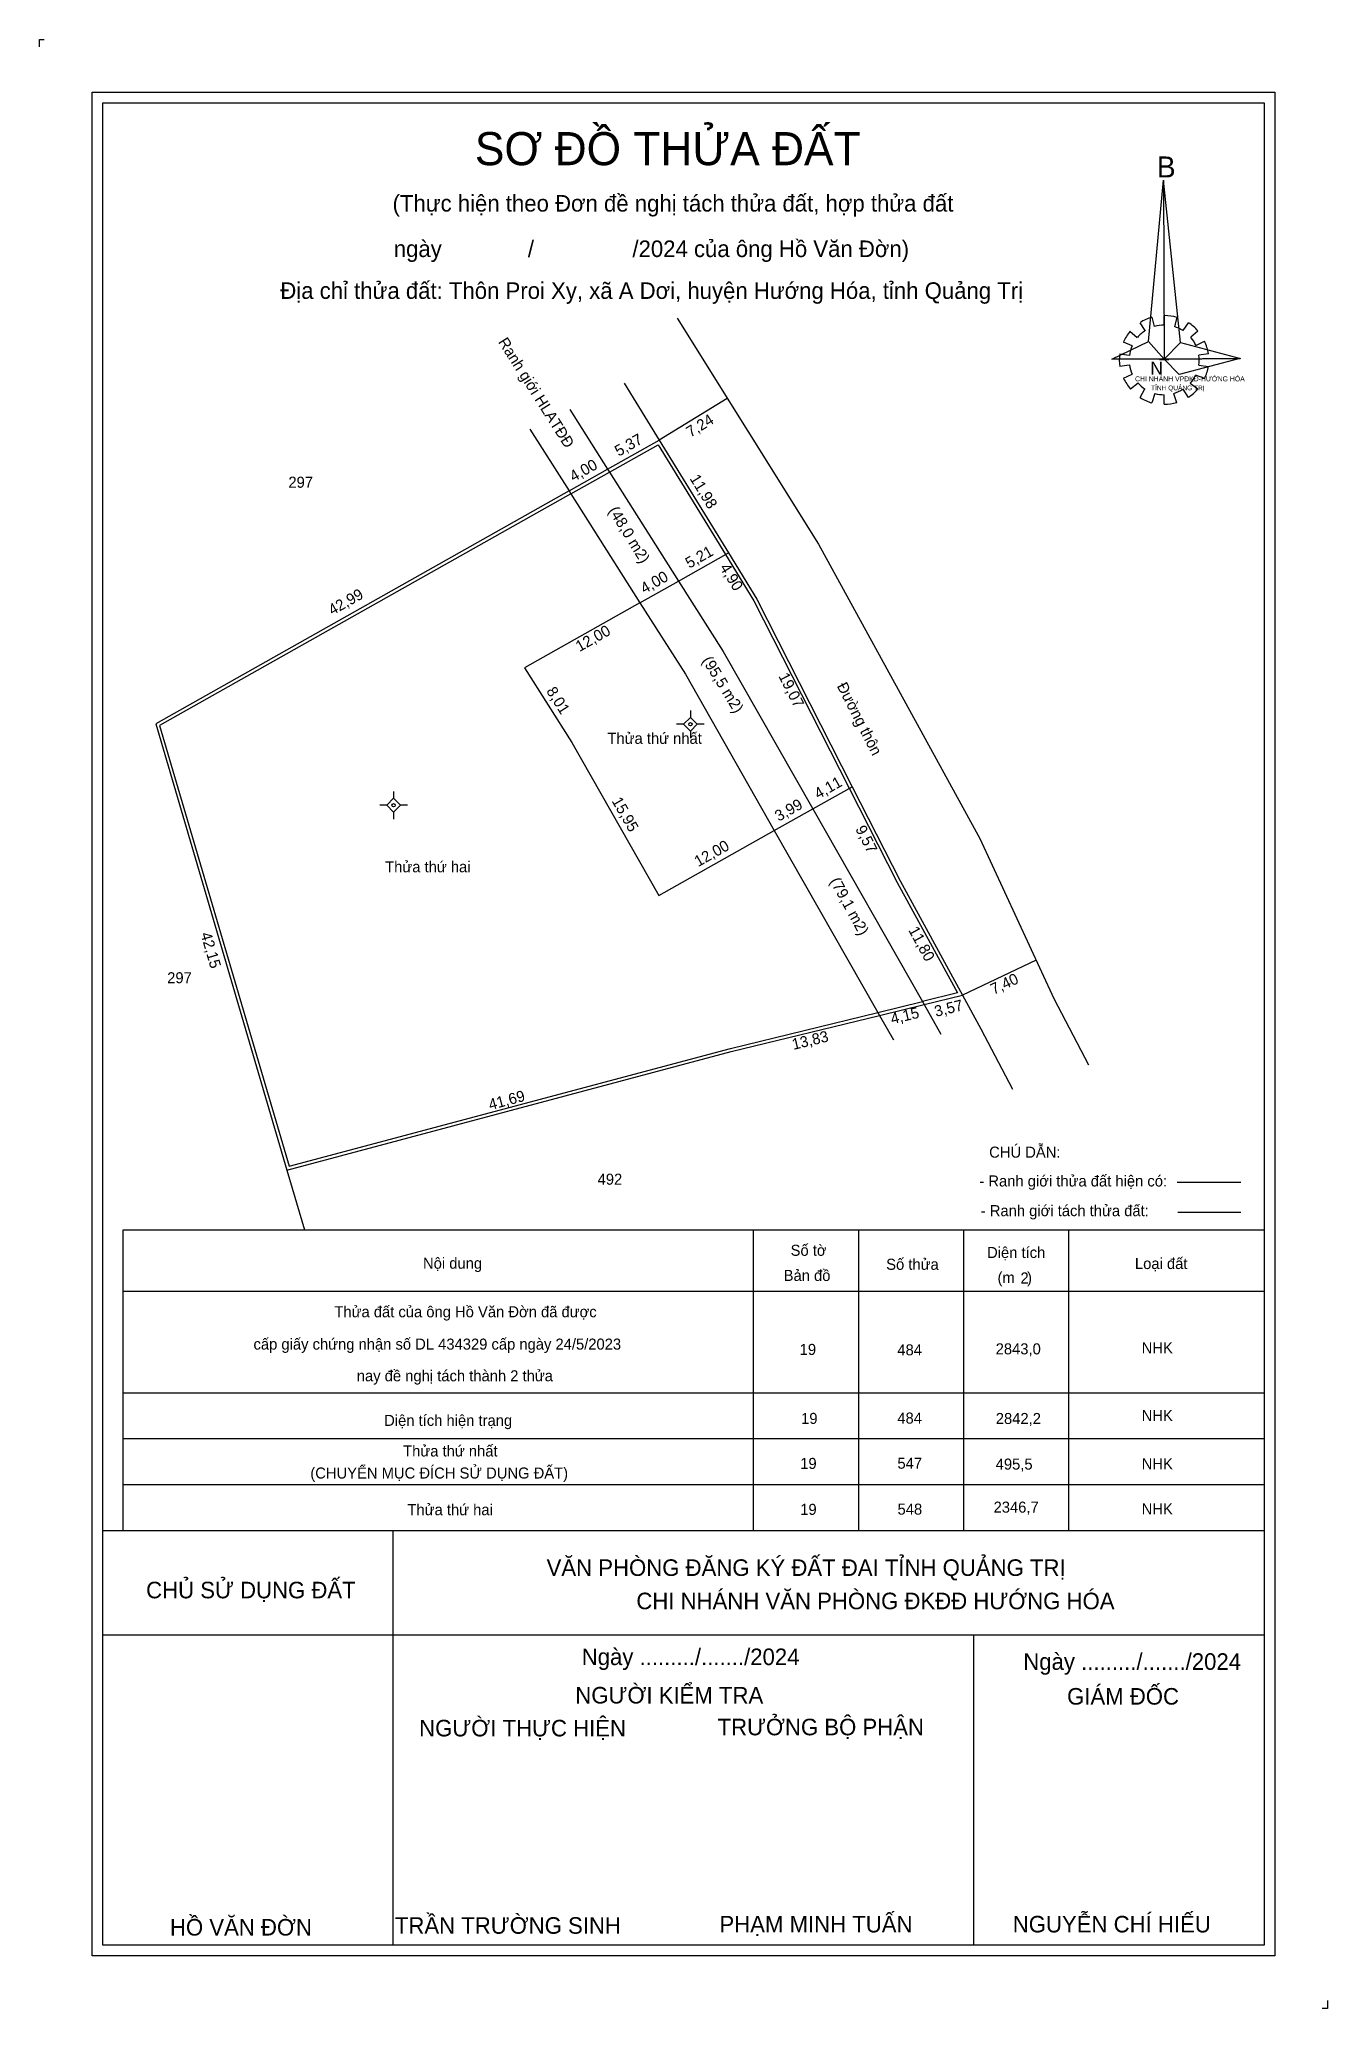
# Model space of a CAD drawing. Extents: x 552539 to 552656, y 1822500 to 1822678.
import ezdxf

# ---------------------------------------------------------------- set-up
doc = ezdxf.new("R2010")
doc.units = 0
for name, color, linetype in [('Level 1', 7, 'Continuous'), ('Level 10', 7, 'Continuous'), ('Level 11', 7, 'Continuous'), ('Level 16', 7, 'Continuous'), ('Level 17', 7, 'Continuous'), ('Level 18', 7, 'Continuous'), ('Level 2', 7, 'Continuous'), ('Level 27', 7, 'Continuous'), ('Level 30', 7, 'Continuous'), ('Level 36', 7, 'Continuous'), ('Level 5', 7, 'Continuous'), ('Level 51', 7, 'Continuous'), ('Level 62', 7, 'Continuous'), ('Level 63', 7, 'Continuous')]:
    doc.layers.add(name, color=color, linetype=linetype)

msp = doc.modelspace()

# ---------------------------------------------------------------- linework, layer by layer
at = {"layer": 'Level 1'}
for p, q in [((552639.66, 1822653.28), (552639.87, 1822652.44)), ((552640.76, 1822652.57), (552640.78, 1822653.45)), ((552641.91, 1822653.28), (552641.7, 1822652.41)), ((552637.66, 1822652.03), (552638.32, 1822651.45)), ((552639.05, 1822652.08), (552638.58, 1822652.79)), ((552642.49, 1822652.08), (552642.96, 1822652.79)), ((552643.82, 1822652.03), (552643.17, 1822651.48)), ((552636.75, 1822649.97), (552637.61, 1822649.84)), ((552637.87, 1822650.71), (552637.09, 1822651.04)), ((552640.34, 1822649.45), (552641.18, 1822649.45)), ((552643.64, 1822650.74), (552644.43, 1822651.12)), ((552644.79, 1822649.97), (552643.9, 1822649.84)), ((552637.61, 1822648.96), (552636.75, 1822648.82)), ((552637.09, 1822647.76), (552637.87, 1822648.14)), ((552644.44, 1822647.74), (552643.62, 1822648.05)), ((552643.9, 1822648.96), (552644.79, 1822648.82)), ((552644.79, 1822649.15), (552644.79, 1822649.15)), ((552644.79, 1822649.15), (552644.79, 1822649.15)), ((552638.4, 1822647.32), (552637.72, 1822646.77)), ((552638.58, 1822646.03), (552639.03, 1822646.8)), ((552639.92, 1822646.39), (552639.66, 1822645.54)), ((552640.76, 1822645.4), (552640.76, 1822646.25)), ((552641.62, 1822646.39), (552641.88, 1822645.57)), ((552642.96, 1822646.03), (552642.49, 1822646.77)), ((552643.12, 1822647.31), (552643.83, 1822646.8))]:
    msp.add_line(p, q, dxfattribs=at)
for points in [[(552640.71, 1822665.71), (552640.76, 1822649.48), (552639.34, 1822651.1)], [(552640.71, 1822665.71), (552640.76, 1822649.48), (552642.25, 1822650.99)], [(552636.04, 1822649.48), (552639.34, 1822651.1), (552640.76, 1822649.48)], [(552647.68, 1822649.54), (552640.76, 1822649.48), (552642.25, 1822650.99)], [(552647.63, 1822649.56), (552642.12, 1822648.09), (552640.76, 1822649.48)]]:
    msp.add_lwpolyline(points, close=True, dxfattribs=at)
for centre, major_axis, start_param, end_param in [((552640.77, 1822649.42), (4.04, 0), 1.84956, 2.139009), ((552640.77, 1822649.42), (4.04, 0), 1.279242, 1.563322), ((552640.77, 1822649.42), (4.04, 0), 2.439582, 2.724002), ((552640.77, 1822649.42), (3.17, 0), 2.133735, 2.444963), ((552640.77, 1822649.42), (3.17, 0), 1.569856, 1.856111), ((552640.77, 1822649.42), (3.17, 0), 1.002709, 1.275562), ((552640.77, 1822649.42), (4.04, 0), 0.710562, 0.996872), ((552640.77, 1822649.42), (3.17, 0), 0.426784, 0.706465), ((552640.74, 1822649.37), (3.39, -2.2), 3.569886, 3.856919), ((552640.77, 1822649.42), (3.17, 0), 2.723685, 3.015158), ((552640.77, 1822649.42), (3.17, 0), 6.135584, 6.416185), ((552640.77, 1822649.42), (4.04, 0), 0.139051, 0.433933), ((552640.77, 1822649.42), (4.04, 0), 3.569886, 3.856919), ((552640.77, 1822649.42), (3.17, 0), 3.2823, 3.561051), ((552640.77, 1822649.42), (3.17, 0), 5.549695, 5.830716), ((552640.77, 1822649.42), (4.04, 0), 5.849798, 6.138396), ((552640.77, 1822649.42), (3.17, 0), 3.860776, 4.132583), ((552640.75, 1822649.4), (4.04, 0), 4.147091, 4.436593), ((552640.77, 1822649.42), (3.17, 0), 4.438547, 4.71314), ((552640.77, 1822649.42), (3.17, 0), 4.990871, 5.284602), ((552640.77, 1822649.42), (4.04, 0), 5.285614, 5.570855), ((552640.77, 1822649.42), (4.04, 0), 4.71301, 4.997611)]:
    msp.add_ellipse(centre, major_axis=major_axis, ratio=0.995001, start_param=start_param, end_param=end_param, dxfattribs=at)
at = {"layer": 'Level 10'}
for p, q in [((552590.34, 1822639.51), (552595.02, 1822642.14)), ((552595.02, 1822642.14), (552601.3, 1822631.93)), ((552586.85, 1822637.55), (552590.34, 1822639.51)), ((552596.76, 1822629.38), (552601.3, 1822631.93)), ((552593.27, 1822627.41), (552596.76, 1822629.38)), ((552608.92, 1822608.74), (552612.5, 1822610.76)), ((552605.44, 1822606.78), (552608.92, 1822608.74)), ((552614.98, 1822590.04), (552619.01, 1822591.02)), ((552619.01, 1822591.02), (552622.48, 1822591.87))]:
    msp.add_line(p, q, dxfattribs=at)
for points in [[(552586.85, 1822637.55), (552549.39, 1822616.45), (552561.26, 1822576.01), (552601.54, 1822586.76), (552614.98, 1822590.04)], [(552601.3, 1822631.93), (552603.86, 1822627.76), (552612.5, 1822610.76)], [(552593.27, 1822627.41), (552582.82, 1822621.53), (552587.09, 1822614.75), (552594.99, 1822600.89), (552605.44, 1822606.78)], [(552612.5, 1822610.76), (552616.84, 1822602.23), (552622.48, 1822591.87)]]:
    msp.add_lwpolyline(points, dxfattribs=at)
at = {"layer": 'Level 11'}
for p, q in [((552597.84, 1822617.66), (552597.84, 1822617.04)), ((552597.21, 1822616.41), (552596.59, 1822616.41)), ((552597.84, 1822617.04), (552597.21, 1822616.41)), ((552597.21, 1822616.41), (552597.84, 1822615.79)), ((552598.46, 1822616.41), (552597.84, 1822617.04)), ((552597.84, 1822615.79), (552598.46, 1822616.41)), ((552597.84, 1822615.79), (552597.84, 1822615.16)), ((552599.09, 1822616.41), (552598.46, 1822616.41)), ((552570.94, 1822610.33), (552570.94, 1822609.71)), ((552570.32, 1822609.08), (552569.69, 1822609.08)), ((552570.94, 1822609.71), (552570.32, 1822609.08)), ((552570.32, 1822609.08), (552570.94, 1822608.46)), ((552571.57, 1822609.08), (552570.94, 1822609.71)), ((552570.94, 1822608.46), (552571.57, 1822609.08)), ((552570.94, 1822608.46), (552570.94, 1822607.83)), ((552572.19, 1822609.08), (552571.57, 1822609.08))]:
    msp.add_line(p, q, dxfattribs=at)
for centre in [(552597.84, 1822616.41), (552570.94, 1822609.08)]:
    msp.add_circle(centre, 0.15, dxfattribs=at)
at = {"layer": 'Level 16'}
msp.add_line((552591.84, 1822647.32), (552595.02, 1822642.14), dxfattribs=at)
for points in [[(552596.63, 1822653.2), (552609.46, 1822632.73), (552624.06, 1822606.05), (552630.78, 1822591.57), (552633.9, 1822585.55)], [(552622.48, 1822591.87), (552624.15, 1822588.81), (552627.02, 1822583.36)]]:
    msp.add_lwpolyline(points, dxfattribs=at)
at = {"layer": 'Level 18'}
for p, q in [((552587.01, 1822637.3), (552590.5, 1822639.26)), ((552614.83, 1822590.31), (552618.86, 1822591.29))]:
    msp.add_line(p, q, dxfattribs=at)
for points in [[(552590.5, 1822639.26), (552594.92, 1822641.74), (552601.03, 1822631.79)], [(552587.01, 1822637.3), (552549.74, 1822616.31), (552561.47, 1822576.38), (552601.47, 1822587.05), (552614.83, 1822590.31)], [(552601.03, 1822631.79), (552603.6, 1822627.61), (552612.24, 1822610.61)], [(552612.24, 1822610.61), (552616.57, 1822602.09), (552622.03, 1822592.07), (552618.86, 1822591.29)]]:
    msp.add_lwpolyline(points, dxfattribs=at)
at = {"layer": 'Level 2'}
for points in [[(552538.85, 1822677.78), (552538.85, 1822678.46), (552539.28, 1822678.46)], [(552655.58, 1822500.78), (552655.58, 1822500.06), (552655.07, 1822500.06)]]:
    msp.add_lwpolyline(points, dxfattribs=at)
at = {"layer": 'Level 27'}
msp.add_line((552561.26, 1822576.01), (552562.86, 1822570.61), dxfattribs=at)
at = {"layer": 'Level 30'}
for p, q in [((552586.9, 1822644.94), (552590.34, 1822639.51)), ((552583.3, 1822643.14), (552586.85, 1822637.55)), ((552619.01, 1822591.02), (552620.53, 1822588.35)), ((552614.98, 1822590.04), (552616.25, 1822587.81))]:
    msp.add_line(p, q, dxfattribs=at)
for points in [[(552590.34, 1822639.51), (552590.5, 1822639.26), (552596.76, 1822629.38)], [(552586.85, 1822637.55), (552587.01, 1822637.3), (552593.27, 1822627.41)], [(552596.76, 1822629.38), (552600.8, 1822623), (552608.92, 1822608.74)], [(552593.27, 1822627.41), (552597.38, 1822620.94), (552605.44, 1822606.78)], [(552608.92, 1822608.74), (552618.86, 1822591.29), (552619.01, 1822591.02)], [(552605.44, 1822606.78), (552614.83, 1822590.31), (552614.98, 1822590.04)]]:
    msp.add_lwpolyline(points, dxfattribs=at)
at = {"layer": 'Level 5'}
for p, q in [((552601.18, 1822645.94), (552595.02, 1822642.14)), ((552629.16, 1822595.05), (552622.48, 1822591.87))]:
    msp.add_line(p, q, dxfattribs=at)
at = {"layer": 'Level 51'}
msp.add_lwpolyline([(552543.64, 1822673.67), (552650.79, 1822673.67), (552650.79, 1822504.85), (552543.64, 1822504.85)], close=True, dxfattribs=at)
msp.add_lwpolyline([(552649.83, 1822543.38), (552649.83, 1822505.8), (552544.59, 1822505.8), (552544.59, 1822672.72), (552649.83, 1822672.72), (552649.83, 1822543.38)], dxfattribs=at)
at = {"layer": 'Level 62'}
for p, q in [((552641.95, 1822574.92), (552647.7, 1822574.92)), ((552642, 1822572.2), (552647.7, 1822572.2)), ((552546.44, 1822543.38), (552546.44, 1822570.61)), ((552546.44, 1822570.61), (552649.83, 1822570.61)), ((552603.57, 1822543.38), (552603.57, 1822570.61)), ((552613.09, 1822543.38), (552613.09, 1822570.61)), ((552622.62, 1822543.38), (552622.62, 1822570.61)), ((552632.14, 1822543.38), (552632.14, 1822570.61)), ((552546.44, 1822565.05), (552603.57, 1822565.05)), ((552603.57, 1822565.05), (552613.09, 1822565.05)), ((552613.09, 1822565.05), (552622.62, 1822565.05)), ((552622.62, 1822565.05), (552632.14, 1822565.05)), ((552632.14, 1822565.05), (552649.83, 1822565.05)), ((552546.44, 1822555.86), (552649.83, 1822555.86)), ((552546.44, 1822551.7), (552649.83, 1822551.7)), ((552546.44, 1822547.54), (552649.83, 1822547.54)), ((552543.62, 1822504.85), (552543.62, 1822542.46)), ((552544.59, 1822543.38), (552649.83, 1822543.38)), ((552570.9, 1822533.93), (552570.9, 1822543.38)), ((552544.59, 1822533.93), (552570.9, 1822533.93)), ((552544.59, 1822533.93), (552544.59, 1822533.93)), ((552544.59, 1822505.81), (552544.59, 1822533.93)), ((552570.9, 1822533.93), (552623.52, 1822533.93)), ((552570.9, 1822505.81), (552570.9, 1822533.93)), ((552623.52, 1822533.93), (552649.83, 1822533.93)), ((552623.52, 1822533.93), (552623.52, 1822533.93)), ((552623.52, 1822505.81), (552623.52, 1822533.93))]:
    msp.add_line(p, q, dxfattribs=at)
msp.add_lwpolyline([(552543.64, 1822673.67), (552650.79, 1822673.67), (552650.79, 1822504.85), (552543.64, 1822504.85)], close=True, dxfattribs=at)
msp.add_lwpolyline([(552649.83, 1822543.38), (552649.83, 1822505.8), (552544.59, 1822505.8), (552544.59, 1822672.72), (552649.83, 1822672.72), (552649.83, 1822543.38)], dxfattribs=at)

# ---------------------------------------------------------------- texts
at = {"layer": 'Level 1'}
for s, height, p in [('B', 1.9, (552640.11, 1822665.95)), ('CHI NHÁNH VPĐKĐ-HƯỚNG HÓA', 0.4502, (552638.13, 1822647.48)), ('N', 1.19, (552639.51, 1822648.07)), ('TỈNH QUẢNG TRỊ', 0.4302, (552639.58, 1822646.67))]:
    msp.add_text(s, height=height, dxfattribs=at).set_placement(p)
at = {"layer": 'Level 16'}
for s, rotation, p in [('(48,0 m2)', 301.5641, (552590.38, 1822635.77)), ('(95,5 m2)', 301.5641, (552598.87, 1822622.2)), ('(79,1 m2)', 298.5639, (552610.45, 1822602.21))]:
    msp.add_text(s, height=1, rotation=rotation, dxfattribs=at).set_placement(p)
at = {"layer": 'Level 17'}
for s, rotation, p in [('7,24', 31.6864, (552597.85, 1822642.37)), ('5,37', 29.3339, (552591.34, 1822640.65)), ('4,00', 29.3197, (552587.25, 1822638.35)), ('11,98', 301.5641, (552597.74, 1822638.68)), ('5,21', 29.3904, (552597.74, 1822630.5)), ('4,00', 29.3918, (552593.67, 1822628.21)), ('4,90', 301.564, (552600.46, 1822630.61)), ('42,99', 29.3911, (552565.39, 1822626.25)), ('12,00', 29.391, (552587.79, 1822622.95)), ('19,07', 296.9498, (552605.79, 1822620.78)), ('8,01', 302.2629, (552584.74, 1822619.42)), ('4,11', 29.3911, (552609.42, 1822609.6)), ('15,95', 299.6648, (552590.68, 1822609.47)), ('3,99', 29.3911, (552605.84, 1822607.58)), ('9,57', 296.9496, (552612.76, 1822606.94)), ('12,00', 29.3911, (552598.55, 1822603.47)), ('11,80', 298.5639, (552617.56, 1822597.77)), ('42,15', 286.3581, (552553.44, 1822597.42)), ('7,40', 25.4437, (552625.32, 1822591.89)), ('4,15', 13.667, (552616.12, 1822589.23)), ('3,57', 13.7644, (552620.09, 1822589.9)), ('13,83', 13.7149, (552607.18, 1822586.91)), ('41,69', 14.9429, (552579.7, 1822581.45))]:
    msp.add_text(s, height=1, rotation=rotation, dxfattribs=at).set_placement(p)
at = {"layer": 'Level 18'}
msp.add_text('Ranh giới HLATĐĐ', height=1, rotation=302.3659, dxfattribs=at).set_placement((552580.38, 1822651.05))
at = {"layer": 'Level 36'}
for s, p in [('297', (552561.41, 1822637.84)), ('Thửa thứ nhất', (552590.32, 1822614.64)), ('Thửa thứ hai', (552570.18, 1822603)), ('297', (552550.43, 1822592.95)), ('492', (552589.43, 1822574.7))]:
    msp.add_text(s, height=1, dxfattribs=at).set_placement(p)
at = {"layer": 'Level 62'}
for s, height, p in [('SƠ ĐỒ THỬA ĐẤT', 3, (552578.31, 1822667.06)), ('(Thực hiện theo Đơn đề nghị tách thửa đất, hợp thửa đất', 1.5, (552570.85, 1822662.86)), ('ngày              /                /2024 của ông Hồ Văn Đờn)', 1.5, (552570.96, 1822658.74)), ('Địa chỉ thửa đất: Thôn Proi Xy, xã A Dơi, huyện Hướng Hóa, tỉnh Quảng Trị', 1.5, (552560.68, 1822654.95)), ('CHÚ DẪN:', 1, (552624.91, 1822577.15)), ('- Ranh giới thửa đất hiện có:', 1, (552624.02, 1822574.54)), ('- Ranh giới tách thửa đất:', 1, (552624.15, 1822571.85)), ('Số tờ', 1, (552606.92, 1822568.26)), ('Diện tích', 1, (552624.72, 1822568.06)), ('Nội dung', 1, (552573.61, 1822567.09)), ('Số thửa', 1, (552615.58, 1822566.99)), ('Loại đất', 1, (552638.12, 1822567.06)), ('Bản đồ', 1, (552606.29, 1822565.98)), ('(m   )', 1, (552625.67, 1822565.79)), ('2', 1, (552627.75, 1822565.75)), ('Thửa đất của ông Hồ Văn Đờn đã được', 1, (552565.58, 1822562.69)), ('cấp giấy chứng nhận số DL 434329 cấp ngày 24/5/2023', 1, (552558.25, 1822559.76)), ('19', 1, (552607.74, 1822559.28)), ('484', 1, (552616.59, 1822559.24)), ('2843,0', 1, (552625.5, 1822559.33)), ('NHK', 1, (552638.73, 1822559.42)), ('nay đề nghị tách thành 2 thửa', 1, (552567.61, 1822556.89)), ('Diện tích hiện trạng', 1, (552570.09, 1822552.85)), ('19', 1, (552607.87, 1822553.03)), ('484', 1, (552616.59, 1822553.06)), ('2842,2', 1, (552625.51, 1822553.02)), ('NHK', 1, (552638.73, 1822553.29)), ('Thửa thứ nhất', 1, (552571.81, 1822550.08)), ('19', 1, (552607.79, 1822548.95)), ('547', 1, (552616.6, 1822548.97)), ('495,5', 1, (552625.5, 1822548.89)), ('NHK', 1, (552638.73, 1822548.92)), ('(CHUYỂN MỤC ĐÍCH SỬ DỤNG ĐẤT)', 1, (552563.4, 1822548.08)), ('2346,7', 1, (552625.31, 1822544.99)), ('Thửa thứ hai', 1, (552572.2, 1822544.76)), ('19', 1, (552607.79, 1822544.79)), ('548', 1, (552616.61, 1822544.81)), ('NHK', 1, (552638.73, 1822544.83)), ('VĂN PHÒNG ĐĂNG KÝ ĐẤT ĐAI TỈNH QUẢNG TRỊ', 1.5, (552584.81, 1822539.26)), ('CHỦ SỬ DỤNG ĐẤT', 1.5, (552548.52, 1822537.23)), ('CHI NHÁNH VĂN PHÒNG ĐKĐĐ HƯỚNG HÓA', 1.5, (552592.94, 1822536.24)), ('Ngày ........./......./2024', 1.5, (552587.99, 1822531.18)), ('Ngày ........./......./2024', 1.5, (552628, 1822530.75)), ('NGƯỜI KIỂM TRA', 1.5, (552587.41, 1822527.7)), ('GIÁM ĐỐC', 1.5, (552631.97, 1822527.6)), ('NGƯỜI THỰC HIỆN', 1.5, (552573.26, 1822524.72)), ('TRƯỞNG BỘ PHẬN', 1.5, (552600.3, 1822524.82)), ('HỒ VĂN ĐỜN', 1.5, (552550.68, 1822506.68)), ('TRẦN TRƯỜNG SINH', 1.5, (552571.06, 1822506.84)), ('PHẠM MINH TUẤN', 1.5, (552600.47, 1822506.96)), ('NGUYỄN CHÍ HIẾU', 1.5, (552627.05, 1822506.96))]:
    msp.add_text(s, height=height, dxfattribs=at).set_placement(p)
at = {"layer": 'Level 63'}
msp.add_text('Đường thôn', height=1, rotation=297.1018, dxfattribs=at).set_placement((552611.08, 1822619.89))

doc.saveas('drawing.dxf')
